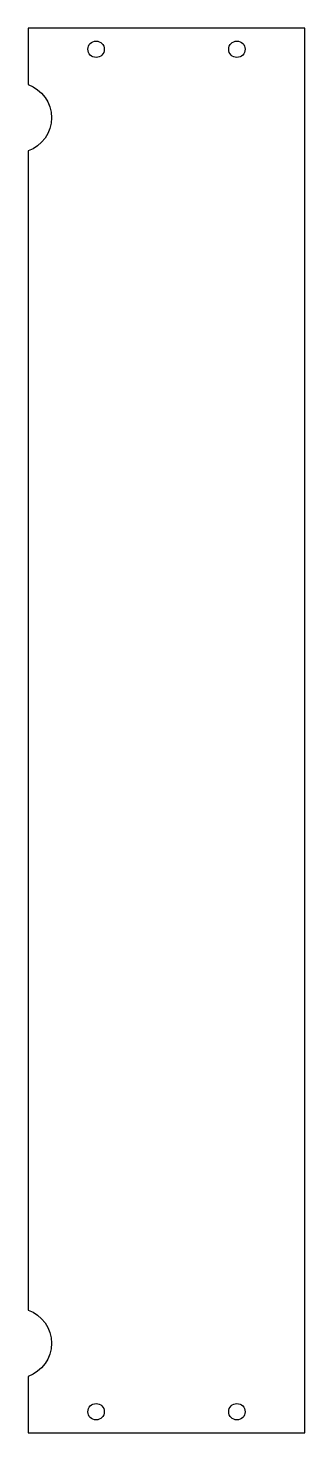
# Model space of a CAD drawing. Header units: millimetres. Extents: x 0 to 59, y 0 to 299.
import ezdxf

# ---------------------------------------------------------------- set-up
doc = ezdxf.new("R2010")
doc.units = ezdxf.units.MM

msp = doc.modelspace()

# ---------------------------------------------------------------- linework, layer by layer
msp.add_lwpolyline([(0, 286.9, -0.707107), (0, 272.76), (0, 26.14, -0.707107), (0, 12), (0, 0), (59, 0), (59, 298.9), (0, 298.9)], format="xyb", close=True)
for centre in [(14.5, 294.4), (44.5, 294.4), (14.5, 4.5), (44.5, 4.5)]:
    msp.add_circle(centre, 1.75)

doc.saveas('drawing.dxf')
